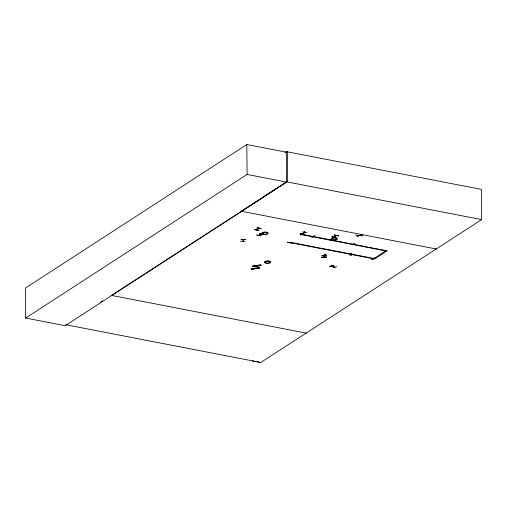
<?xml version="1.0" encoding="UTF-8"?>
<svg xmlns="http://www.w3.org/2000/svg" width="507" height="507" viewBox="0 0 507 507"><rect width="100%" height="100%" fill="white"/><g stroke="black" fill="none" stroke-linecap="round" stroke-linejoin="round"><path stroke-width="0.76" d="M243.518 239.767L242.992 241.262M245.198 241.471L240.432 241.25M256.529 229.867C257.22 230.52 259.229 226.87 258.988 228.442L256.65 229.931M258.995 235.356L261.327 233.86M261.251 234.057L261.466 233.454M302.33 233.809L304.644 232.314M304.713 231.851L304.447 232.453L304.846 231.921M304.428 232.01L304.618 232.466L304.618 231.87M334.024 237.048L336.414 235.521M256.808 235.077L261.118 235.761M287.45 242.169L291.645 243.043L287.349 242.27M300.296 233.195L300.182 233.499M302.875 233.562L300.499 235.09L302.983 233.613M329.746 266.371L333.593 265.262M241.155 239.355L245.92 239.545L241.129 239.418M242.771 241.269L243.417 239.583M329.905 240.495L332.098 238.968M349.437 255.16L351.826 253.633M324.974 254.127L325.006 255.845L325.247 254.14M325.221 255.832L325.209 254.077L325.019 255.839M324.315 255.705L324.106 255.091M252.499 266.226L260.598 264.99L252.486 266.207M261.124 265.415L253.025 266.625L261.048 265.351M253.037 266.644L261.086 265.313M251.637 269.071L259.685 267.943L251.694 269.23M258.938 267.36L251.269 268.906M261.441 233.923L259.197 235.223M289.503 242.593L289.655 242.631M332.034 266.061L331.686 265.928L334.759 267.227M325.355 255.053L325.69 255.046M350.99 254.71L350.483 254.717M256.941 227.871L261.137 228.676M286.335 152.176L246.795 144.52L25.35 288.128L25.661 318.041L65.2 325.697L286.645 182.095L286.328 151.618L481.333 189.371L481.65 219.601L260.731 362.48L252.22 360.857M25.661 318.041L247.105 174.44L286.645 182.095M285.029 152.455L286.328 151.618M100.544 302.14L102.515 300.86M111.521 295.41L263.982 196.792M264.622 196.127L286.645 181.842L481.65 219.601M256.815 235.083L261.137 235.812M259.305 233.467L263.627 234.196L259.318 233.233M374.229 258.526L290.41 242.295L289.947 242.593L374.584 258.982L387.171 250.819L302.533 234.43L302.077 234.728L385.897 250.959M373.767 258.824L386.353 250.287M241.307 211.242L287.602 181.36L287.292 151.694M314.213 235.723L311.83 237.314L314.232 235.761M302.831 231.794L306.893 232.656M304.301 234.798L300.239 233.936M336.528 235.565L334.17 237.08M353.62 244.095L353.145 244.082M352.441 244.868L355.001 243.398M350.629 254.482L351.098 254.482M371.916 259.552L374.527 258.044L371.973 259.533M374.515 258.038L372.144 259.59M258.754 228.397L258.798 227.954M357.137 235.755L361.637 235.159M329.734 266.397L333.587 265.281M334.462 267.113L334.702 267.214M333.131 267.823L336.844 266.714M361.586 235.166L357.201 235.818M350.711 254.419L351.028 254.571M373.025 258.811L372.601 258.735L373.076 258.741M252.575 266.283L260.585 264.996M251.675 269.223L259.654 267.842M331.223 239.76L331.641 239.843L331.16 239.836M353.474 244.146L353.252 244.019M325.69 255.04L325.355 255.04M334.842 267.151L331.927 265.896M302.476 233.841L304.853 232.352L304.853 231.876M350.996 253.804L351.281 255.534L351.059 253.773M321.793 257.366C336.566 256.593 311.856 257.41 326.603 257.322M326.603 257.239L321.793 257.258M350.54 254.71L351.002 254.641M435.855 248.912L436.318 249L240.85 211.153M258.215 228.004L259.635 228.277M256.84 227.928L261.149 228.695M260.699 233.486L262.113 233.771M263.526 234.228L259.324 233.416M111.058 295.321L306.526 333.169M65.726 324.721L260.731 362.48M334.417 235.071L338.701 235.85M304.415 234.766L300.125 233.974M360.813 234.278L362.562 235.863M324.277 255.091L324.284 255.718M324.277 256.65L324.284 257.258L324.112 255.528L324.112 257.258L324.112 256.65M290.403 241.921L290.41 242.295M261.32 233.423L261.301 233.879L261.225 233.448M246.795 144.52L247.105 174.44M254.349 229.576L258.678 230.324L254.356 229.563M300.182 233.474L304.492 234.234L300.188 233.461M331.876 236.712L336.185 237.472L331.889 236.699M356.041 235.007L358.056 236.585L356.041 235.007M334.519 235.02L338.695 235.837L334.525 235.033M361.003 234.278L362.771 235.869L361.003 234.266M326.603 255.401L321.793 255.547L326.603 255.433M262.88 234.031A2.991 1.077 -0.6 0 0 267.873 233.486A2.991 1.077 -0.6 0 0 264.166 232.212A2.991 1.077 -0.6 0 0 262.88 234.031A2.985 1.077 -0.6 0 0 267.867 233.486A2.985 1.077 -0.6 0 0 264.166 232.219A2.985 1.077 -0.6 0 0 262.88 234.038M265.56 262.911A2.991 1.077 -0.6 0 0 270.554 262.36A2.985 1.077 -0.6 0 0 266.853 261.086A2.985 1.077 -0.6 0 0 265.567 262.905A2.985 1.077 -0.6 0 0 270.548 262.353A2.991 1.077 -0.6 0 0 266.847 261.092A2.991 1.077 -0.6 0 0 265.56 262.911M332.06 239.741A2.991 1.077 -0.6 0 0 337.054 239.196A2.991 1.077 -0.6 0 0 333.346 237.922A2.991 1.077 -0.6 0 0 332.06 239.741A2.985 1.077 -0.6 0 0 337.047 239.203A2.985 1.077 -0.6 0 0 333.346 237.929A2.985 1.077 -0.6 0 0 332.06 239.748"/></g></svg>
